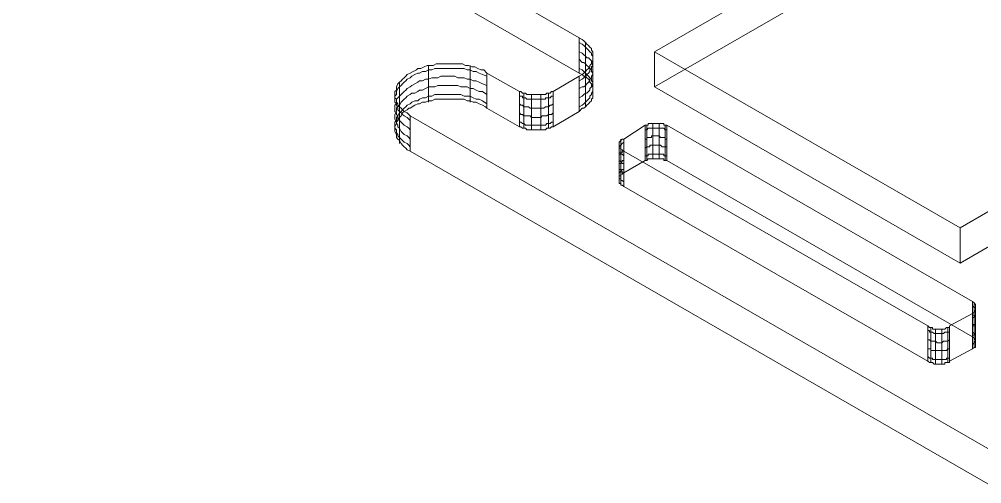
# Model space of a CAD drawing. Header units: millimetres. Extents: x 251 to 1800, y 172 to 1116.
# Drawn here: x 1088.8 to 1254.2, y 231.7 to 311.6 of the extents above; entities that cross this region are included whole.
import ezdxf

# ---------------------------------------------------------------- set-up
doc = ezdxf.new("R2010")
doc.units = ezdxf.units.MM

msp = doc.modelspace()

# ---------------------------------------------------------------- linework, layer by layer
at = {"color": 8, "lineweight": 0, "true_color": 0x808080}
for points in [[(1006.307219, 411.450226), (1185.009131, 308.405953)], [(1006.307219, 411.450226), (1185.009131, 308.405953)], [(1006.307219, 405.388798), (1185.009131, 302.344526), (1185.532617, 302.069006), (1185.808137, 301.793487), (1186.083656, 301.793487), (1186.331624, 301.545519), (1186.607143, 301.27), (1186.855111, 301.022032), (1186.855111, 300.746513), (1187.13063, 300.498545), (1187.13063, 300.223026), (1187.378598, 299.947506), (1187.378598, 299.699539), (1187.378598, 299.424019), (1187.378598, 298.900532), (1187.378598, 298.652565), (1187.378598, 298.377046), (1187.378598, 298.101526), (1187.13063, 297.853559), (1187.13063, 297.578039), (1186.855111, 297.330072), (1186.607143, 297.054552), (1186.331624, 296.806585), (1186.083656, 296.531065), (1185.808137, 296.283098), (1185.532617, 296.283098), (1185.009131, 295.732059)], [(1006.307219, 405.388798), (1185.009131, 302.344526)], [(1250.472551, 336.316073), (1197.958544, 306.008934)], [(1250.472551, 336.316073), (1250.472551, 330.254645), (1197.958544, 299.947506)], [(1250.472551, 330.254645), (1197.958544, 299.947506)], [(1185.009131, 301.793487), (1185.532617, 302.069006), (1185.808137, 302.344526), (1186.083656, 302.592493), (1186.331624, 302.868012), (1186.607143, 303.11598), (1186.855111, 303.391499), (1186.855111, 303.639467), (1187.13063, 303.914986), (1187.13063, 304.162954), (1187.378598, 304.438473), (1187.378598, 304.713993), (1187.378598, 304.96196), (1187.378598, 305.23748), (1187.378598, 305.485447), (1187.378598, 305.760967), (1187.378598, 306.008934), (1187.13063, 306.284454), (1187.13063, 306.559973), (1186.855111, 306.807941), (1186.607143, 307.08346), (1186.331624, 307.331427), (1186.083656, 307.606947), (1185.808137, 307.854914), (1185.532617, 308.130434), (1185.009131, 308.405953)], [(1185.009131, 302.344526), (1185.009131, 308.405953)], [(1185.009131, 302.344526), (1185.009131, 308.405953)], [(1185.009131, 301.793487), (1185.532617, 302.069006), (1185.808137, 302.344526), (1186.083656, 302.592493), (1186.331624, 302.868012), (1186.607143, 303.11598), (1186.855111, 303.391499), (1186.855111, 303.639467), (1187.13063, 303.914986), (1187.13063, 304.162954), (1187.378598, 304.438473), (1187.378598, 304.713993), (1187.378598, 304.96196), (1187.378598, 305.23748), (1187.378598, 305.485447), (1187.378598, 305.760967), (1187.378598, 306.008934), (1187.13063, 306.284454), (1187.13063, 306.559973), (1186.855111, 306.807941), (1186.607143, 307.08346), (1186.331624, 307.331427), (1186.083656, 307.606947), (1185.808137, 307.854914), (1185.532617, 308.130434), (1185.009131, 308.405953)], [(1185.009131, 301.022032), (1185.532617, 301.27), (1185.808137, 301.545519), (1186.083656, 301.793487), (1186.331624, 302.069006), (1186.607143, 302.344526), (1186.855111, 302.592493), (1186.855111, 302.868012), (1187.13063, 303.11598), (1187.13063, 303.391499), (1187.378598, 303.639467), (1187.378598, 303.914986), (1187.378598, 304.162954), (1187.378598, 304.438473), (1187.378598, 304.713993), (1187.378598, 304.96196), (1187.378598, 305.23748), (1187.13063, 305.485447), (1187.13063, 305.760967), (1186.855111, 306.008934), (1186.607143, 306.284454), (1186.331624, 306.559973), (1186.083656, 306.807941), (1185.808137, 307.08346), (1185.532617, 307.331427), (1185.009131, 307.606947), (1185.009131, 307.331427)], [(1185.009131, 299.699539), (1185.532617, 299.947506), (1185.808137, 299.947506), (1186.083656, 300.223026), (1186.331624, 300.498545), (1186.607143, 300.746513), (1186.855111, 301.022032), (1186.855111, 301.27), (1187.13063, 301.545519), (1187.13063, 301.793487), (1187.378598, 302.069006), (1187.378598, 302.344526), (1187.378598, 302.592493), (1187.378598, 302.868012), (1187.378598, 303.11598), (1187.378598, 303.391499), (1187.378598, 303.639467), (1187.13063, 304.162954), (1187.13063, 304.438473), (1186.855111, 304.713993), (1186.607143, 304.96196), (1186.331624, 304.96196), (1186.083656, 305.23748), (1185.808137, 305.485447), (1185.532617, 305.760967), (1185.009131, 306.008934), (1185.009131, 305.760967)], [(1186.083656, 301.545519), (1186.083656, 307.606947), (1186.083656, 307.331427)], [(1187.378598, 299.947506), (1187.378598, 306.008934), (1187.378598, 305.760967)], [(1197.958544, 306.008934), (1250.472551, 275.701795)], [(1197.958544, 306.008934), (1197.958544, 299.947506), (1250.472551, 269.640368)], [(1197.958544, 306.008934), (1197.958544, 299.947506)], [(1250.472551, 275.701795), (1302.738589, 306.008934)], [(1185.009131, 298.101526), (1185.532617, 298.377046), (1185.808137, 298.652565), (1186.083656, 298.900532), (1186.331624, 298.900532), (1186.607143, 299.176052), (1186.855111, 299.424019), (1186.855111, 299.699539), (1187.13063, 299.947506), (1187.13063, 300.223026), (1187.378598, 300.498545), (1187.378598, 300.746513), (1187.378598, 301.27), (1187.378598, 301.545519), (1187.378598, 301.793487), (1187.378598, 302.069006), (1187.378598, 302.344526), (1187.13063, 302.592493), (1187.13063, 302.868012), (1186.855111, 303.11598), (1186.607143, 303.391499), (1186.331624, 303.639467), (1186.083656, 303.914986), (1185.808137, 304.162954), (1185.532617, 304.162954), (1185.009131, 304.713993), (1185.009131, 304.438473)], [(1155.969381, 294.960604), (1155.721414, 295.208572), (1155.445894, 295.484091), (1154.922407, 295.732059), (1154.646888, 296.007578), (1154.39892, 296.283098), (1154.123401, 296.531065), (1153.875433, 296.806585), (1153.875433, 297.054552), (1153.599914, 297.330072), (1153.599914, 297.853559), (1153.324394, 298.101526), (1153.324394, 298.377046), (1153.324394, 298.652565), (1153.324394, 299.176052), (1153.599914, 299.424019), (1153.599914, 299.699539), (1153.599914, 299.947506), (1153.875433, 300.498545), (1154.123401, 300.746513), (1154.39892, 301.022032), (1154.646888, 301.27), (1154.922407, 301.545519), (1155.197927, 301.793487), (1155.445894, 302.069006), (1155.969381, 302.344526), (1156.492868, 302.592493), (1157.043907, 302.868012), (1157.291874, 303.11598), (1157.815361, 303.11598), (1158.3664, 303.391499), (1158.889887, 303.639467), (1159.413374, 303.639467), (1159.936861, 303.639467), (1160.460348, 303.914986), (1160.983835, 303.914986), (1161.782841, 303.914986), (1162.306328, 303.914986), (1162.829815, 303.914986), (1163.380854, 303.914986), (1163.904341, 303.914986), (1164.427828, 303.914986), (1164.951315, 303.914986), (1165.474802, 303.639467), (1165.998289, 303.639467), (1166.549328, 303.391499), (1167.072815, 303.391499), (1167.596302, 303.11598), (1168.119789, 302.868012), (1168.643276, 302.868012), (1169.166763, 302.344526)], [(1155.969381, 294.960604), (1155.721414, 295.208572), (1155.445894, 295.484091), (1154.922407, 295.732059), (1154.646888, 296.007578), (1154.39892, 296.283098), (1154.123401, 296.531065), (1153.875433, 296.806585), (1153.875433, 297.054552), (1153.599914, 297.330072), (1153.599914, 297.853559), (1153.324394, 298.101526), (1153.324394, 298.377046), (1153.324394, 298.652565), (1153.324394, 299.176052), (1153.599914, 299.424019), (1153.599914, 299.699539), (1153.599914, 299.947506), (1153.875433, 300.498545), (1154.123401, 300.746513), (1154.39892, 301.022032), (1154.646888, 301.27), (1154.922407, 301.545519), (1155.197927, 301.793487), (1155.445894, 302.069006), (1155.969381, 302.344526), (1156.492868, 302.592493), (1157.043907, 302.868012), (1157.291874, 303.11598), (1157.815361, 303.11598), (1158.3664, 303.391499), (1158.889887, 303.639467), (1159.413374, 303.639467), (1159.936861, 303.639467), (1160.460348, 303.914986), (1160.983835, 303.914986), (1161.782841, 303.914986), (1162.306328, 303.914986), (1162.829815, 303.914986), (1163.380854, 303.914986), (1163.904341, 303.914986), (1164.427828, 303.914986), (1164.951315, 303.914986), (1165.474802, 303.639467), (1165.998289, 303.639467), (1166.549328, 303.391499), (1167.072815, 303.391499), (1167.596302, 303.11598), (1168.119789, 302.868012), (1168.643276, 302.868012), (1169.166763, 302.344526)], [(1155.969381, 294.161598), (1155.721414, 294.437118), (1155.445894, 294.685085), (1154.922407, 294.960604), (1154.646888, 295.208572), (1154.39892, 295.484091), (1154.123401, 295.732059), (1153.875433, 296.007578), (1153.875433, 296.283098), (1153.599914, 296.806585), (1153.599914, 297.054552), (1153.324394, 297.330072), (1153.324394, 297.578039), (1153.324394, 298.101526), (1153.324394, 298.377046), (1153.599914, 298.652565), (1153.599914, 298.900532), (1153.599914, 299.176052), (1153.875433, 299.699539), (1154.123401, 299.947506), (1154.39892, 300.223026), (1154.646888, 300.498545), (1154.922407, 300.746513), (1155.197927, 301.022032), (1155.445894, 301.27), (1155.969381, 301.545519), (1156.244901, 301.793487), (1156.768387, 302.069006), (1157.291874, 302.344526), (1157.567394, 302.344526), (1158.090881, 302.592493), (1158.614368, 302.592493), (1159.137855, 302.868012), (1159.661342, 302.868012), (1160.212381, 303.11598), (1160.735867, 303.11598), (1161.259354, 303.11598), (1162.058361, 303.11598), (1162.581848, 303.11598), (1163.105335, 303.11598), (1163.628822, 303.11598), (1164.152309, 303.11598), (1164.675796, 303.11598), (1165.226834, 303.11598), (1165.750321, 302.868012), (1166.273808, 302.868012), (1166.797295, 302.592493), (1167.320782, 302.592493), (1167.844269, 302.344526), (1168.395308, 302.069006), (1169.166763, 301.793487), (1169.166763, 301.545519)], [(1159.137855, 303.639467), (1159.137855, 297.578039), (1159.137855, 297.330072)], [(1166.273808, 303.639467), (1166.273808, 297.578039), (1166.273808, 297.330072)], [(1185.009131, 296.531065), (1185.532617, 296.806585), (1185.808137, 297.054552), (1186.083656, 297.330072), (1186.331624, 297.578039), (1186.607143, 297.853559), (1186.855111, 298.101526), (1186.855111, 298.377046), (1187.13063, 298.652565), (1187.13063, 298.900532), (1187.378598, 299.176052), (1187.378598, 299.424019), (1187.378598, 299.699539), (1187.378598, 299.947506), (1187.378598, 300.223026), (1187.378598, 300.498545), (1187.378598, 300.746513), (1187.13063, 301.022032), (1187.13063, 301.27), (1186.855111, 301.545519), (1186.607143, 301.793487), (1186.331624, 302.069006), (1186.083656, 302.344526), (1185.808137, 302.592493), (1185.532617, 302.868012), (1185.009131, 303.11598), (1185.009131, 302.868012)], [(1187.378598, 298.101526), (1187.378598, 304.162954), (1187.378598, 303.914986)], [(1155.969381, 292.591137), (1155.721414, 292.839105), (1155.445894, 293.114624), (1154.922407, 293.362592), (1154.646888, 293.638111), (1154.39892, 293.886079), (1154.123401, 294.161598), (1153.875433, 294.437118), (1153.875433, 294.960604), (1153.599914, 295.208572), (1153.599914, 295.484091), (1153.324394, 295.732059), (1153.324394, 296.283098), (1153.324394, 296.531065), (1153.324394, 296.806585), (1153.599914, 297.054552), (1153.599914, 297.578039), (1153.599914, 297.853559), (1153.875433, 298.101526), (1154.123401, 298.377046), (1154.39892, 298.652565), (1154.646888, 298.900532), (1154.922407, 299.176052), (1155.197927, 299.424019), (1155.445894, 299.699539), (1155.969381, 299.947506), (1156.244901, 300.223026), (1156.768387, 300.498545), (1157.291874, 300.746513), (1157.567394, 301.022032), (1158.090881, 301.022032), (1158.614368, 301.27), (1159.137855, 301.27), (1159.661342, 301.545519), (1160.212381, 301.545519), (1160.735867, 301.545519), (1161.259354, 301.793487), (1162.058361, 301.793487), (1162.581848, 301.793487), (1163.105335, 301.793487), (1163.628822, 301.793487), (1164.152309, 301.545519), (1164.675796, 301.545519), (1165.226834, 301.545519), (1165.750321, 301.27), (1166.273808, 301.27), (1166.797295, 301.022032), (1167.320782, 301.022032), (1167.844269, 300.746513), (1168.395308, 300.498545), (1169.166763, 300.223026), (1169.166763, 299.947506)], [(1174.732255, 299.176052), (1169.166763, 302.344526)], [(1174.732255, 299.176052), (1169.166763, 302.344526)], [(1169.166763, 296.283098), (1169.166763, 302.344526)], [(1169.166763, 296.283098), (1169.166763, 302.344526)], [(1185.009131, 301.793487), (1180.518164, 299.176052)], [(1185.009131, 301.793487), (1180.518164, 299.176052)], [(1185.009131, 302.344526), (1185.532617, 302.069006), (1185.808137, 301.793487), (1186.083656, 301.793487), (1186.331624, 301.545519), (1186.607143, 301.27), (1186.855111, 301.022032), (1186.855111, 300.746513), (1187.13063, 300.498545), (1187.13063, 300.223026), (1187.378598, 299.947506), (1187.378598, 299.699539), (1187.378598, 299.424019), (1187.378598, 298.900532), (1187.378598, 298.652565), (1187.378598, 298.377046), (1187.378598, 298.101526), (1187.13063, 297.853559), (1187.13063, 297.578039), (1186.855111, 297.330072), (1186.607143, 297.054552), (1186.331624, 296.806585), (1186.083656, 296.531065), (1185.808137, 296.283098), (1185.532617, 296.283098), (1185.009131, 295.732059)], [(1185.009131, 301.793487), (1185.009131, 295.732059)], [(1185.009131, 301.793487), (1185.009131, 295.732059)], [(1186.083656, 296.531065), (1186.083656, 302.592493), (1186.083656, 302.344526)], [(1155.969381, 290.993124), (1155.721414, 291.268644), (1155.445894, 291.516611), (1154.922407, 291.792131), (1154.646888, 292.040098), (1154.39892, 292.315618), (1154.123401, 292.839105), (1153.875433, 293.114624), (1153.875433, 293.362592), (1153.599914, 293.638111), (1153.599914, 293.886079), (1153.324394, 294.437118), (1153.324394, 294.685085), (1153.324394, 294.960604), (1153.324394, 295.208572), (1153.599914, 295.732059), (1153.599914, 296.007578), (1153.599914, 296.283098), (1153.875433, 296.531065), (1154.123401, 296.806585), (1154.39892, 297.330072), (1154.646888, 297.578039), (1154.922407, 297.853559), (1155.197927, 298.101526), (1155.445894, 298.377046), (1155.969381, 298.652565), (1156.244901, 298.900532), (1156.768387, 298.900532), (1157.291874, 299.176052), (1157.567394, 299.424019), (1158.090881, 299.424019), (1158.614368, 299.699539), (1159.137855, 299.947506), (1159.661342, 299.947506), (1160.212381, 299.947506), (1160.735867, 300.223026), (1161.259354, 300.223026), (1162.058361, 300.223026), (1162.581848, 300.223026), (1163.105335, 300.223026), (1163.628822, 300.223026), (1164.152309, 300.223026), (1164.675796, 299.947506), (1165.226834, 299.947506), (1165.750321, 299.947506), (1166.273808, 299.699539), (1166.797295, 299.699539), (1167.320782, 299.424019), (1167.844269, 299.176052), (1168.395308, 299.176052), (1169.166763, 298.652565), (1169.166763, 298.377046)], [(1154.123401, 300.746513), (1154.123401, 294.685085), (1154.123401, 294.437118)], [(1197.958544, 299.947506), (1250.472551, 269.640368)], [(1250.472551, 269.640368), (1302.738589, 299.947506)], [(1250.472551, 275.701795), (1250.472551, 269.640368), (1302.738589, 299.947506)], [(1155.969381, 289.670631), (1155.721414, 289.946151), (1155.445894, 290.22167), (1154.922407, 290.469637), (1154.646888, 290.745157), (1154.39892, 290.993124), (1154.123401, 291.268644), (1153.875433, 291.516611), (1153.875433, 291.792131), (1153.599914, 292.040098), (1153.599914, 292.591137), (1153.324394, 292.839105), (1153.324394, 293.114624), (1153.324394, 293.362592), (1153.324394, 293.886079), (1153.599914, 294.161598), (1153.599914, 294.437118), (1153.599914, 294.685085), (1153.875433, 294.960604), (1154.123401, 295.484091), (1154.39892, 295.732059), (1154.646888, 296.007578), (1154.922407, 296.283098), (1155.197927, 296.531065), (1155.445894, 296.806585), (1155.969381, 297.054552), (1156.244901, 297.330072), (1156.768387, 297.578039), (1157.291874, 297.578039), (1157.567394, 297.853559), (1158.090881, 298.101526), (1158.614368, 298.101526), (1159.137855, 298.377046), (1159.661342, 298.377046), (1160.212381, 298.652565), (1160.735867, 298.652565), (1161.259354, 298.652565), (1162.058361, 298.652565), (1162.581848, 298.652565), (1163.105335, 298.652565), (1163.628822, 298.652565), (1164.152309, 298.652565), (1164.675796, 298.652565), (1165.226834, 298.377046), (1165.750321, 298.377046), (1166.273808, 298.377046), (1166.797295, 298.101526), (1167.320782, 297.853559), (1167.844269, 297.853559), (1168.395308, 297.578039), (1169.166763, 297.054552), (1169.166763, 296.806585)], [(1180.518164, 293.114624), (1180.270196, 293.114624), (1179.994677, 292.839105), (1179.746709, 292.839105), (1179.47119, 292.839105), (1179.19567, 292.591137), (1178.947703, 292.591137), (1178.672183, 292.591137), (1178.424216, 292.591137), (1178.148696, 292.591137), (1177.900729, 292.591137), (1177.625209, 292.591137), (1177.34969, 292.591137), (1177.101723, 292.591137), (1176.826203, 292.591137), (1176.578236, 292.591137), (1176.302716, 292.591137), (1176.027197, 292.591137), (1175.779229, 292.839105), (1175.50371, 292.839105), (1175.255742, 292.839105), (1174.980223, 293.114624), (1174.732255, 293.114624), (1169.166763, 296.283098), (1168.918795, 296.531065), (1168.395308, 296.806585), (1167.844269, 297.054552), (1167.320782, 297.330072), (1166.797295, 297.330072), (1166.273808, 297.578039), (1165.750321, 297.578039), (1165.226834, 297.853559), (1164.675796, 297.853559), (1164.152309, 297.853559), (1163.628822, 297.853559), (1163.105335, 297.853559), (1162.581848, 297.853559), (1162.058361, 297.853559), (1161.259354, 297.853559), (1160.735867, 297.853559), (1160.212381, 297.853559), (1159.661342, 297.578039), (1159.137855, 297.578039), (1158.614368, 297.330072), (1158.090881, 297.330072), (1157.567394, 297.054552), (1157.291874, 297.054552), (1156.768387, 296.806585), (1155.969381, 296.283098), (1155.721414, 296.283098), (1155.445894, 296.007578), (1154.922407, 295.732059), (1154.646888, 295.484091), (1154.39892, 294.960604), (1154.123401, 294.685085), (1153.875433, 294.437118), (1153.875433, 294.161598), (1153.599914, 293.886079), (1153.599914, 293.638111), (1153.324394, 293.114624), (1153.324394, 292.839105), (1153.324394, 292.591137), (1153.324394, 292.315618), (1153.599914, 291.792131), (1153.599914, 291.516611), (1153.599914, 291.268644), (1153.875433, 290.993124), (1154.123401, 290.745157), (1154.39892, 290.22167), (1154.646888, 289.946151), (1154.922407, 289.670631), (1155.197927, 289.422664), (1155.445894, 289.147144), (1155.969381, 288.899177), (1255.239037, 231.70134)], [(1169.166763, 296.283098), (1168.918795, 296.531065), (1168.395308, 296.806585), (1167.844269, 297.054552), (1167.320782, 297.330072), (1166.797295, 297.330072), (1166.273808, 297.578039), (1165.750321, 297.578039), (1165.226834, 297.853559), (1164.675796, 297.853559), (1164.152309, 297.853559), (1163.628822, 297.853559), (1163.105335, 297.853559), (1162.581848, 297.853559), (1162.058361, 297.853559), (1161.259354, 297.853559), (1160.735867, 297.853559), (1160.212381, 297.853559), (1159.661342, 297.578039), (1159.137855, 297.578039), (1158.614368, 297.330072), (1158.090881, 297.330072), (1157.567394, 297.054552), (1157.291874, 297.054552), (1156.768387, 296.806585), (1155.969381, 296.283098), (1155.721414, 296.283098), (1155.445894, 296.007578), (1154.922407, 295.732059), (1154.646888, 295.484091), (1154.39892, 294.960604), (1154.123401, 294.685085), (1153.875433, 294.437118), (1153.875433, 294.161598), (1153.599914, 293.886079), (1153.599914, 293.638111), (1153.324394, 293.114624), (1153.324394, 292.839105), (1153.324394, 292.591137), (1153.324394, 292.315618), (1153.599914, 291.792131), (1153.599914, 291.516611), (1153.599914, 291.268644), (1153.875433, 290.993124), (1154.123401, 290.745157), (1154.39892, 290.22167), (1154.646888, 289.946151), (1154.922407, 289.670631), (1155.197927, 289.422664), (1155.445894, 289.147144), (1155.969381, 288.899177)], [(1174.732255, 299.176052), (1174.980223, 299.176052), (1175.255742, 298.900532), (1175.50371, 298.900532), (1175.779229, 298.900532), (1176.027197, 298.652565), (1176.302716, 298.652565), (1176.578236, 298.652565), (1176.826203, 298.652565), (1177.101723, 298.652565), (1177.34969, 298.652565), (1177.625209, 298.652565), (1177.900729, 298.652565), (1178.148696, 298.652565), (1178.424216, 298.652565), (1178.672183, 298.652565), (1178.947703, 298.652565), (1179.19567, 298.652565), (1179.47119, 298.900532), (1179.746709, 298.900532), (1179.994677, 298.900532), (1180.270196, 299.176052), (1180.518164, 299.176052)], [(1174.732255, 299.176052), (1174.980223, 299.176052), (1175.255742, 298.900532), (1175.50371, 298.900532), (1175.779229, 298.900532), (1176.027197, 298.652565), (1176.302716, 298.652565), (1176.578236, 298.652565), (1176.826203, 298.652565), (1177.101723, 298.652565), (1177.34969, 298.652565), (1177.625209, 298.652565), (1177.900729, 298.652565), (1178.148696, 298.652565), (1178.424216, 298.652565), (1178.672183, 298.652565), (1178.947703, 298.652565), (1179.19567, 298.652565), (1179.47119, 298.900532), (1179.746709, 298.900532), (1179.994677, 298.900532), (1180.270196, 299.176052), (1180.518164, 299.176052)], [(1174.732255, 299.176052), (1174.732255, 293.114624)], [(1174.732255, 299.176052), (1174.732255, 293.114624)], [(1174.732255, 298.377046), (1174.980223, 298.377046), (1175.255742, 298.377046), (1175.255742, 298.101526), (1175.50371, 298.101526), (1175.779229, 298.101526), (1176.027197, 297.853559), (1176.302716, 297.853559), (1176.578236, 297.853559), (1176.826203, 297.853559), (1177.101723, 297.853559), (1177.34969, 297.853559), (1177.625209, 297.853559), (1177.900729, 297.853559), (1178.148696, 297.853559), (1178.424216, 297.853559), (1178.672183, 297.853559), (1178.947703, 297.853559), (1179.19567, 297.853559), (1179.19567, 298.101526), (1179.47119, 298.101526), (1179.746709, 298.101526), (1179.994677, 298.101526), (1180.270196, 298.377046), (1180.518164, 298.377046), (1180.518164, 298.101526)], [(1175.50371, 292.839105), (1175.50371, 298.900532), (1175.50371, 298.652565)], [(1176.826203, 292.591137), (1176.826203, 298.652565), (1176.826203, 298.377046)], [(1178.424216, 292.591137), (1178.424216, 298.652565), (1178.424216, 298.377046)], [(1179.746709, 292.839105), (1179.746709, 298.900532), (1179.746709, 298.652565)], [(1180.518164, 293.114624), (1180.518164, 299.176052)], [(1180.518164, 293.114624), (1180.518164, 299.176052)], [(1154.123401, 296.531065), (1154.123401, 290.469637), (1154.123401, 290.22167)], [(1174.732255, 293.114624), (1169.166763, 296.283098)], [(1174.732255, 297.054552), (1174.980223, 296.806585), (1175.255742, 296.806585), (1175.50371, 296.531065), (1175.779229, 296.531065), (1176.027197, 296.531065), (1176.302716, 296.531065), (1176.578236, 296.283098), (1176.826203, 296.283098), (1177.101723, 296.283098), (1177.34969, 296.283098), (1177.625209, 296.283098), (1177.900729, 296.283098), (1178.148696, 296.283098), (1178.424216, 296.283098), (1178.672183, 296.283098), (1178.947703, 296.283098), (1179.19567, 296.531065), (1179.47119, 296.531065), (1179.746709, 296.531065), (1179.994677, 296.806585), (1180.270196, 296.806585), (1180.518164, 297.054552), (1180.518164, 296.806585)], [(1155.969381, 294.960604), (1255.239037, 237.762768)], [(1155.969381, 294.960604), (1155.969381, 288.899177)], [(1155.969381, 294.960604), (1155.969381, 288.899177)], [(1155.969381, 294.960604), (1255.239037, 237.762768)], [(1174.732255, 295.484091), (1174.980223, 295.208572), (1175.255742, 295.208572), (1175.50371, 294.960604), (1175.779229, 294.960604), (1176.027197, 294.960604), (1176.302716, 294.960604), (1176.578236, 294.960604), (1176.826203, 294.685085), (1177.101723, 294.685085), (1177.34969, 294.685085), (1177.625209, 294.685085), (1177.900729, 294.685085), (1178.148696, 294.685085), (1178.424216, 294.685085), (1178.672183, 294.960604), (1178.947703, 294.960604), (1179.19567, 294.960604), (1179.47119, 294.960604), (1179.746709, 295.208572), (1179.994677, 295.208572), (1180.270196, 295.208572), (1180.518164, 295.484091), (1180.518164, 295.208572)], [(1180.518164, 293.114624), (1185.009131, 295.732059)], [(1180.518164, 293.114624), (1185.009131, 295.732059)], [(1174.732255, 293.886079), (1174.980223, 293.886079), (1175.255742, 293.638111), (1175.50371, 293.638111), (1175.779229, 293.362592), (1176.027197, 293.362592), (1176.302716, 293.362592), (1176.578236, 293.362592), (1176.826203, 293.362592), (1177.101723, 293.362592), (1177.34969, 293.362592), (1177.625209, 293.362592), (1177.900729, 293.362592), (1178.148696, 293.362592), (1178.424216, 293.362592), (1178.672183, 293.362592), (1178.947703, 293.362592), (1179.19567, 293.362592), (1179.47119, 293.638111), (1179.746709, 293.638111), (1179.994677, 293.638111), (1180.270196, 293.886079), (1180.518164, 293.886079), (1180.518164, 293.638111)], [(1180.518164, 293.114624), (1180.270196, 293.114624), (1179.994677, 292.839105), (1179.746709, 292.839105), (1179.47119, 292.839105), (1179.19567, 292.591137), (1178.947703, 292.591137), (1178.672183, 292.591137), (1178.424216, 292.591137), (1178.148696, 292.591137), (1177.900729, 292.591137), (1177.625209, 292.591137), (1177.34969, 292.591137), (1177.101723, 292.591137), (1176.826203, 292.591137), (1176.578236, 292.591137), (1176.302716, 292.591137), (1176.027197, 292.591137), (1175.779229, 292.839105), (1175.50371, 292.839105), (1175.255742, 292.839105), (1174.980223, 293.114624), (1174.732255, 293.114624)], [(1192.668571, 290.993124), (1196.360532, 293.362592)], [(1192.668571, 290.993124), (1196.360532, 293.362592)], [(1200.052492, 293.362592), (1199.804525, 293.362592), (1199.529005, 293.362592), (1199.529005, 293.638111), (1199.281038, 293.638111), (1199.005518, 293.638111), (1198.729999, 293.638111), (1198.482031, 293.638111), (1198.206512, 293.638111), (1197.958544, 293.638111), (1197.683025, 293.638111), (1197.435057, 293.638111), (1197.159538, 293.638111), (1196.884019, 293.638111), (1196.884019, 293.362592), (1196.636051, 293.362592), (1196.360532, 293.362592)], [(1200.052492, 293.362592), (1199.804525, 293.362592), (1199.529005, 293.362592), (1199.529005, 293.638111), (1199.281038, 293.638111), (1199.005518, 293.638111), (1198.729999, 293.638111), (1198.482031, 293.638111), (1198.206512, 293.638111), (1197.958544, 293.638111), (1197.683025, 293.638111), (1197.435057, 293.638111), (1197.159538, 293.638111), (1196.884019, 293.638111), (1196.884019, 293.362592), (1196.636051, 293.362592), (1196.360532, 293.362592)], [(1196.360532, 287.301164), (1196.360532, 293.362592)], [(1196.360532, 287.301164), (1196.360532, 293.362592)], [(1200.052492, 292.591137), (1199.804525, 292.591137), (1199.529005, 292.839105), (1199.281038, 292.839105), (1199.005518, 292.839105), (1198.729999, 292.839105), (1198.482031, 292.839105), (1198.206512, 292.839105), (1197.958544, 292.839105), (1197.683025, 292.839105), (1197.435057, 292.839105), (1197.159538, 292.839105), (1196.884019, 292.839105), (1196.636051, 292.591137), (1196.360532, 292.591137), (1196.360532, 292.315618)], [(1196.636051, 287.301164), (1196.636051, 293.362592), (1196.636051, 293.114624)], [(1197.683025, 287.576683), (1197.683025, 293.638111), (1197.683025, 293.362592)], [(1198.729999, 287.576683), (1198.729999, 293.638111), (1198.729999, 293.362592)], [(1199.804525, 287.301164), (1199.804525, 293.362592), (1199.804525, 293.114624)], [(1200.052492, 293.362592), (1252.59405, 263.055453)], [(1200.052492, 293.362592), (1200.052492, 287.301164)], [(1200.052492, 293.362592), (1252.59405, 263.055453)], [(1200.052492, 293.362592), (1200.052492, 287.301164)], [(1200.052492, 290.993124), (1199.804525, 290.993124), (1199.804525, 291.268644), (1199.529005, 291.268644), (1199.281038, 291.268644), (1199.005518, 291.268644), (1198.729999, 291.516611), (1198.482031, 291.516611), (1198.206512, 291.516611), (1197.958544, 291.516611), (1197.683025, 291.516611), (1197.435057, 291.516611), (1197.435057, 291.268644), (1197.159538, 291.268644), (1196.884019, 291.268644), (1196.636051, 291.268644), (1196.636051, 290.993124), (1196.360532, 290.993124), (1196.360532, 290.745157)], [(1192.668571, 290.993124), (1192.420604, 290.993124), (1192.145084, 290.745157), (1191.869565, 290.469637), (1191.869565, 290.22167), (1191.869565, 289.946151), (1191.869565, 289.670631), (1191.869565, 289.422664), (1192.145084, 289.422664), (1192.145084, 289.147144), (1192.420604, 289.147144), (1192.668571, 288.899177)], [(1192.668571, 290.993124), (1192.420604, 290.993124), (1192.145084, 290.745157), (1191.869565, 290.469637), (1191.869565, 290.22167), (1191.869565, 289.946151), (1191.869565, 289.670631), (1191.869565, 289.422664), (1192.145084, 289.422664), (1192.145084, 289.147144), (1192.420604, 289.147144), (1192.668571, 288.899177)], [(1192.668571, 290.469637), (1192.420604, 290.22167), (1192.145084, 289.946151), (1191.869565, 289.670631), (1191.869565, 289.422664), (1191.869565, 289.147144), (1191.869565, 288.899177), (1191.869565, 288.623657), (1192.145084, 288.623657), (1192.145084, 288.37569), (1192.420604, 288.37569), (1192.668571, 288.10017), (1192.668571, 287.824651)], [(1191.869565, 284.40821), (1191.869565, 290.22167), (1191.869565, 289.946151)], [(1191.869565, 283.609203), (1191.869565, 289.670631), (1191.869565, 289.422664)], [(1192.145084, 284.931697), (1192.145084, 290.993124), (1192.145084, 290.745157)], [(1192.668571, 290.993124), (1192.668571, 285.207216)], [(1192.668571, 290.993124), (1192.668571, 285.207216)], [(1200.052492, 289.422664), (1200.052492, 289.670631), (1199.804525, 289.670631), (1199.529005, 289.670631), (1199.281038, 289.670631), (1199.005518, 289.946151), (1198.729999, 289.946151), (1198.482031, 289.946151), (1198.206512, 289.946151), (1197.958544, 289.946151), (1197.683025, 289.946151), (1197.435057, 289.946151), (1197.159538, 289.946151), (1197.159538, 289.670631), (1196.884019, 289.670631), (1196.636051, 289.670631), (1196.360532, 289.422664), (1196.360532, 289.147144)], [(1155.969381, 288.899177), (1255.239037, 231.70134)], [(1192.668571, 288.899177), (1192.420604, 288.899177), (1192.420604, 288.623657), (1192.145084, 288.623657), (1192.145084, 288.37569), (1191.869565, 288.37569), (1191.869565, 288.10017), (1191.869565, 287.824651), (1191.869565, 287.576683), (1191.869565, 287.301164), (1192.145084, 287.053196), (1192.420604, 286.777677), (1192.668571, 286.777677), (1192.668571, 286.529709)], [(1192.145084, 283.085716), (1192.145084, 289.147144), (1192.145084, 288.899177)], [(1244.93461, 258.840005), (1192.668571, 288.899177)], [(1244.93461, 258.840005), (1192.668571, 288.899177)], [(1192.668571, 282.837749), (1192.668571, 288.899177)], [(1192.668571, 282.837749), (1192.668571, 288.899177)], [(1200.052492, 288.10017), (1199.804525, 288.10017), (1199.529005, 288.10017), (1199.529005, 288.37569), (1199.281038, 288.37569), (1199.005518, 288.37569), (1198.729999, 288.37569), (1198.482031, 288.37569), (1198.206512, 288.37569), (1197.958544, 288.37569), (1197.683025, 288.37569), (1197.435057, 288.37569), (1197.159538, 288.37569), (1196.884019, 288.37569), (1196.884019, 288.10017), (1196.636051, 288.10017), (1196.360532, 288.10017), (1196.360532, 287.824651)], [(1192.668571, 287.301164), (1192.420604, 287.301164), (1192.420604, 287.053196), (1192.145084, 287.053196), (1192.145084, 286.777677), (1191.869565, 286.777677), (1191.869565, 286.529709), (1191.869565, 286.25419), (1191.869565, 285.978671), (1191.869565, 285.730703), (1192.145084, 285.730703), (1192.145084, 285.455184), (1192.420604, 285.455184), (1192.420604, 285.207216), (1192.668571, 285.207216), (1192.668571, 284.931697)], [(1192.668571, 285.207216), (1196.360532, 287.301164)], [(1196.360532, 287.301164), (1196.636051, 287.301164), (1196.884019, 287.576683), (1197.159538, 287.576683), (1197.435057, 287.576683), (1197.683025, 287.576683), (1197.958544, 287.576683), (1198.206512, 287.576683), (1198.482031, 287.576683), (1198.729999, 287.576683), (1199.005518, 287.576683), (1199.281038, 287.576683), (1199.529005, 287.576683), (1199.529005, 287.301164), (1199.804525, 287.301164), (1200.052492, 287.301164)], [(1200.052492, 287.301164), (1252.59405, 256.994025)], [(1192.668571, 285.730703), (1192.420604, 285.730703), (1192.145084, 285.455184), (1191.869565, 285.207216), (1191.869565, 284.931697), (1191.869565, 284.683729), (1191.869565, 284.40821), (1191.869565, 284.160242), (1192.145084, 284.160242), (1192.145084, 283.884723), (1192.420604, 283.884723), (1192.668571, 283.609203), (1192.668571, 283.361236)], [(1192.668571, 282.837749), (1192.420604, 283.085716), (1192.145084, 283.085716), (1192.145084, 283.361236), (1191.869565, 283.361236), (1191.869565, 283.609203), (1191.869565, 283.884723), (1191.869565, 284.160242), (1191.869565, 284.40821), (1191.869565, 284.683729), (1192.145084, 284.683729), (1192.145084, 284.931697), (1192.420604, 284.931697), (1192.668571, 285.207216)], [(1244.93461, 252.778577), (1192.668571, 282.837749)], [(1250.472551, 275.701795), (1250.472551, 269.640368)], [(1252.59405, 260.961505), (1252.86957, 261.209472), (1253.117537, 261.484992), (1253.117537, 261.732959), (1253.117537, 262.008479), (1253.117537, 262.283998), (1253.117537, 262.531966), (1252.86957, 262.807485), (1252.59405, 263.055453)], [(1252.59405, 256.994025), (1252.59405, 263.055453)], [(1252.59405, 256.994025), (1252.59405, 263.055453)], [(1252.59405, 260.961505), (1252.86957, 261.209472), (1253.117537, 261.484992), (1253.117537, 261.732959), (1253.117537, 262.008479), (1253.117537, 262.283998), (1253.117537, 262.531966), (1252.86957, 262.807485), (1252.59405, 263.055453)], [(1252.59405, 260.162499), (1252.86957, 260.438018), (1253.117537, 260.685986), (1253.117537, 260.961505), (1253.117537, 261.209472), (1253.117537, 261.484992), (1253.117537, 261.732959), (1253.117537, 262.008479), (1252.86957, 262.008479), (1252.59405, 262.283998), (1252.59405, 262.008479)], [(1252.86957, 256.746058), (1252.86957, 262.807485), (1252.86957, 262.531966)], [(1253.117537, 256.222571), (1253.117537, 262.283998), (1253.117537, 262.008479)], [(1253.117537, 255.671532), (1253.117537, 261.732959), (1253.117537, 261.484992)], [(1252.59405, 260.961505), (1248.62657, 258.840005)], [(1252.59405, 260.961505), (1248.62657, 258.840005)], [(1252.59405, 260.961505), (1252.59405, 254.900077)], [(1252.59405, 260.961505), (1252.59405, 254.900077)], [(1252.59405, 258.592038), (1252.59405, 258.840005), (1252.86957, 258.840005), (1252.86957, 259.115525), (1253.117537, 259.115525), (1253.117537, 259.363492), (1253.117537, 259.639012), (1253.117537, 259.886979), (1253.117537, 260.162499), (1253.117537, 260.438018), (1252.86957, 260.438018), (1252.86957, 260.685986), (1252.59405, 260.685986), (1252.59405, 260.438018)], [(1252.86957, 255.148045), (1252.86957, 261.209472), (1252.86957, 260.961505)], [(1244.93461, 258.840005), (1245.210129, 258.592038), (1245.458097, 258.592038), (1245.733616, 258.592038), (1245.733616, 258.316518), (1245.981584, 258.316518), (1246.257103, 258.316518), (1246.532622, 258.316518), (1246.78059, 258.316518), (1247.056109, 258.316518), (1247.304077, 258.316518), (1247.579596, 258.316518), (1247.855116, 258.316518), (1248.103083, 258.592038), (1248.378603, 258.592038), (1248.62657, 258.592038), (1248.62657, 258.840005)], [(1244.93461, 258.840005), (1244.93461, 252.778577)], [(1244.93461, 258.840005), (1245.210129, 258.592038), (1245.458097, 258.592038), (1245.733616, 258.592038), (1245.733616, 258.316518), (1245.981584, 258.316518), (1246.257103, 258.316518), (1246.532622, 258.316518), (1246.78059, 258.316518), (1247.056109, 258.316518), (1247.304077, 258.316518), (1247.579596, 258.316518), (1247.855116, 258.316518), (1248.103083, 258.592038), (1248.378603, 258.592038), (1248.62657, 258.592038), (1248.62657, 258.840005)], [(1244.93461, 258.840005), (1244.93461, 252.778577)], [(1244.93461, 258.068551), (1245.210129, 258.068551), (1245.210129, 257.793031), (1245.458097, 257.793031), (1245.733616, 257.793031), (1245.981584, 257.517512), (1246.257103, 257.517512), (1246.532622, 257.517512), (1246.78059, 257.517512), (1247.056109, 257.517512), (1247.304077, 257.517512), (1247.579596, 257.517512), (1247.855116, 257.793031), (1248.103083, 257.793031), (1248.378603, 257.793031), (1248.62657, 257.793031), (1248.62657, 258.068551), (1248.62657, 257.793031)], [(1245.458097, 252.53061), (1245.458097, 258.592038), (1245.458097, 258.316518)], [(1246.257103, 252.255091), (1246.257103, 258.316518), (1246.257103, 258.068551)], [(1247.304077, 252.255091), (1247.304077, 258.316518), (1247.304077, 258.068551)], [(1248.378603, 252.53061), (1248.378603, 258.592038), (1248.378603, 258.316518)], [(1248.62657, 252.778577), (1248.62657, 258.840005)], [(1248.62657, 252.778577), (1248.62657, 258.840005)], [(1252.59405, 256.994025), (1252.59405, 257.269544), (1252.86957, 257.269544), (1252.86957, 257.517512), (1253.117537, 257.517512), (1253.117537, 257.793031), (1253.117537, 258.068551), (1253.117537, 258.316518), (1253.117537, 258.592038), (1253.117537, 258.840005), (1252.86957, 258.840005), (1252.86957, 259.115525), (1252.59405, 259.115525), (1252.59405, 259.363492), (1252.59405, 259.115525)], [(1244.93461, 256.470538), (1245.210129, 256.470538), (1245.458097, 256.222571), (1245.733616, 256.222571), (1245.981584, 256.222571), (1246.257103, 256.222571), (1246.532622, 255.947051), (1246.78059, 255.947051), (1247.056109, 255.947051), (1247.304077, 255.947051), (1247.579596, 256.222571), (1247.855116, 256.222571), (1248.103083, 256.222571), (1248.378603, 256.222571), (1248.62657, 256.470538), (1248.62657, 256.222571)], [(1252.59405, 255.671532), (1252.86957, 255.947051), (1253.117537, 256.222571), (1253.117537, 256.470538), (1253.117537, 256.746058), (1253.117537, 256.994025), (1253.117537, 257.269544), (1252.86957, 257.517512), (1252.59405, 257.793031), (1252.59405, 257.517512)], [(1252.59405, 256.994025), (1252.86957, 256.746058), (1253.117537, 256.470538), (1253.117537, 256.222571), (1253.117537, 255.947051), (1253.117537, 255.671532), (1253.117537, 255.423564), (1253.117537, 255.148045), (1252.86957, 255.148045), (1252.59405, 254.900077)], [(1244.93461, 254.900077), (1245.210129, 254.900077), (1245.458097, 254.900077), (1245.458097, 254.624558), (1245.733616, 254.624558), (1245.981584, 254.624558), (1246.257103, 254.624558), (1246.532622, 254.624558), (1246.78059, 254.624558), (1247.056109, 254.624558), (1247.304077, 254.624558), (1247.579596, 254.624558), (1247.855116, 254.624558), (1248.103083, 254.624558), (1248.378603, 254.900077), (1248.62657, 254.900077), (1248.62657, 254.624558)], [(1252.59405, 254.900077), (1248.62657, 252.778577)], [(1244.93461, 253.577584), (1245.210129, 253.302064), (1245.458097, 253.302064), (1245.733616, 253.302064), (1245.733616, 253.054097), (1245.981584, 253.054097), (1246.257103, 253.054097), (1246.532622, 253.054097), (1246.78059, 253.054097), (1247.056109, 253.054097), (1247.304077, 253.054097), (1247.579596, 253.054097), (1247.855116, 253.054097), (1248.103083, 253.054097), (1248.103083, 253.302064), (1248.378603, 253.302064), (1248.62657, 253.302064), (1248.62657, 253.577584), (1248.62657, 253.302064)], [(1248.62657, 252.778577), (1248.62657, 252.53061), (1248.378603, 252.53061), (1248.103083, 252.53061), (1247.855116, 252.53061), (1247.855116, 252.255091), (1247.579596, 252.255091), (1247.304077, 252.255091), (1247.056109, 252.255091), (1246.78059, 252.255091), (1246.532622, 252.255091), (1246.257103, 252.255091), (1245.981584, 252.255091), (1245.733616, 252.53061), (1245.458097, 252.53061), (1245.210129, 252.53061), (1244.93461, 252.778577)]]:
    msp.add_lwpolyline(points, dxfattribs=at)
for points in [[(1302.738589, 306.008934), (1250.472551, 336.316073), (1197.958544, 306.008934), (1250.472551, 275.701795)], [(1200.052492, 287.301164), (1252.59405, 256.994025), (1252.86957, 256.746058), (1253.117537, 256.470538), (1253.117537, 256.222571), (1253.117537, 255.947051), (1253.117537, 255.671532), (1253.117537, 255.423564), (1253.117537, 255.148045), (1252.86957, 255.148045), (1252.59405, 254.900077), (1248.62657, 252.778577), (1248.62657, 252.53061), (1248.378603, 252.53061), (1248.103083, 252.53061), (1247.855116, 252.53061), (1247.855116, 252.255091), (1247.579596, 252.255091), (1247.304077, 252.255091), (1247.056109, 252.255091), (1246.78059, 252.255091), (1246.532622, 252.255091), (1246.257103, 252.255091), (1245.981584, 252.255091), (1245.733616, 252.53061), (1245.458097, 252.53061), (1245.210129, 252.53061), (1244.93461, 252.778577), (1192.668571, 282.837749), (1192.420604, 283.085716), (1192.145084, 283.085716), (1192.145084, 283.361236), (1191.869565, 283.361236), (1191.869565, 283.609203), (1191.869565, 283.884723), (1191.869565, 284.160242), (1191.869565, 284.40821), (1191.869565, 284.683729), (1192.145084, 284.683729), (1192.145084, 284.931697), (1192.420604, 284.931697), (1192.668571, 285.207216), (1196.360532, 287.301164), (1196.636051, 287.301164), (1196.884019, 287.576683), (1197.159538, 287.576683), (1197.435057, 287.576683), (1197.683025, 287.576683), (1197.958544, 287.576683), (1198.206512, 287.576683), (1198.482031, 287.576683), (1198.729999, 287.576683), (1199.005518, 287.576683), (1199.281038, 287.576683), (1199.529005, 287.576683), (1199.529005, 287.301164), (1199.804525, 287.301164)]]:
    msp.add_lwpolyline(points, close=True, dxfattribs=at)

doc.saveas('drawing.dxf')
